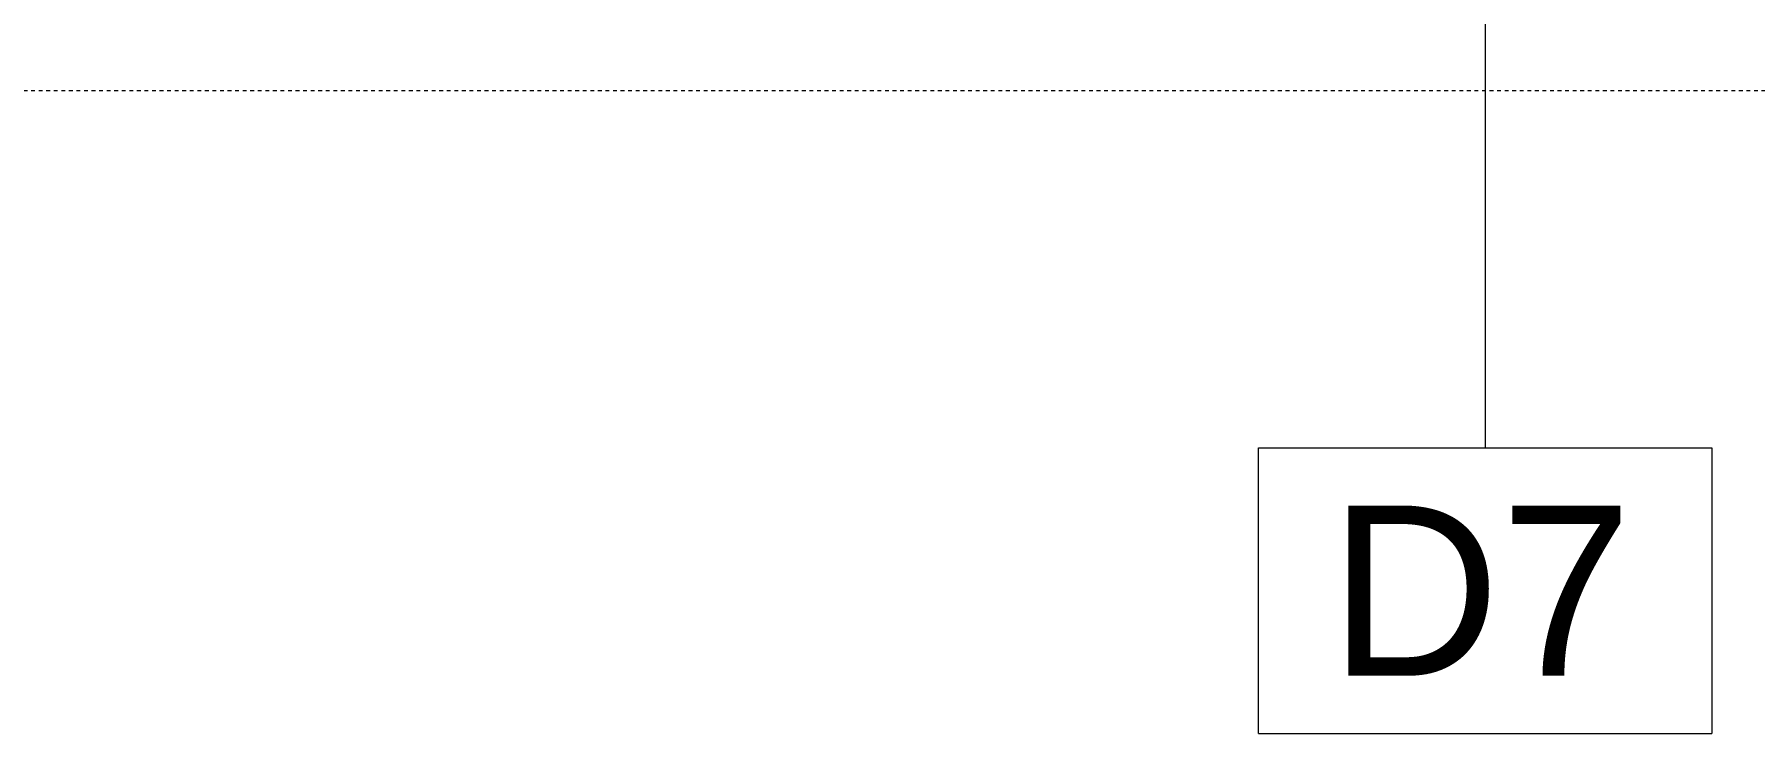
# Model space of a CAD drawing. Header units: inches. Extents: x -1176 to 1551, y -3558 to 978.
# Drawn here: x 213.09 to 258.62, y 759.52 to 778 of the extents above; entities that cross this region are included whole.
import ezdxf

# ---------------------------------------------------------------- set-up
doc = ezdxf.new("R2010")
doc.units = ezdxf.units.IN
doc.header["$MEASUREMENT"] = 0
doc.linetypes.add('Overhead 1_16_', pattern=[0.101562, 0.0625, -0.039062])
doc.layers.add('A-ANNO-KEYN', color=231, linetype='Continuous', lineweight=9)
doc.layers.add('S-STRS-MBND', color=31, linetype='Continuous', lineweight=18)
doc.styles.add('Arial', font='arial.ttf', dxfattribs={"height": 4.5})

# ---------------------------------------------------------------- blocks, each defined once
blk = doc.blocks.new('Keynote Tag - Keynote Number - Boxed-135510-1st Floor Demo')
at = {"layer": 'A-ANNO-KEYN'}
for p, q in [((-0.125, -0.07924), (-0.125, 0.07812)), ((-0.125, 0.07812), (0.125, 0.07812)), ((0.125, 0.07812), (0.125, -0.07924)), ((-0.125, -0.07924), (0.125, -0.07924))]:
    blk.add_line(p, q, dxfattribs=at)

msp = doc.modelspace()

# ---------------------------------------------------------------- linework, layer by layer
at = {"layer": 'A-ANNO-KEYN'}
msp.add_line((251.488, 802.028), (251.488, 767.07), dxfattribs=at)
at = {"layer": 'S-STRS-MBND', "linetype": 'Overhead 1_16_', "lineweight": 9}
msp.add_line((155.603, 776.521), (300.276, 776.521), dxfattribs=at)

# ---------------------------------------------------------------- block references
at = {"layer": 'A-ANNO-KEYN', "xscale": 47.99999999999997, "yscale": 47.99999999999997, "zscale": 47.99999999999997}
msp.add_blockref('Keynote Tag - Keynote Number - Boxed-135510-1st Floor Demo', (251.488, 763.32), dxfattribs=at)

# ---------------------------------------------------------------- texts
at = {"layer": 'A-ANNO-KEYN', "insert": (247.345, 765.546), "char_height": 4.5, "width": 9.8475, "attachment_point": 1, "style": 'Arial'}
msp.add_mtext('D7', dxfattribs=at)

doc.saveas('drawing.dxf')
